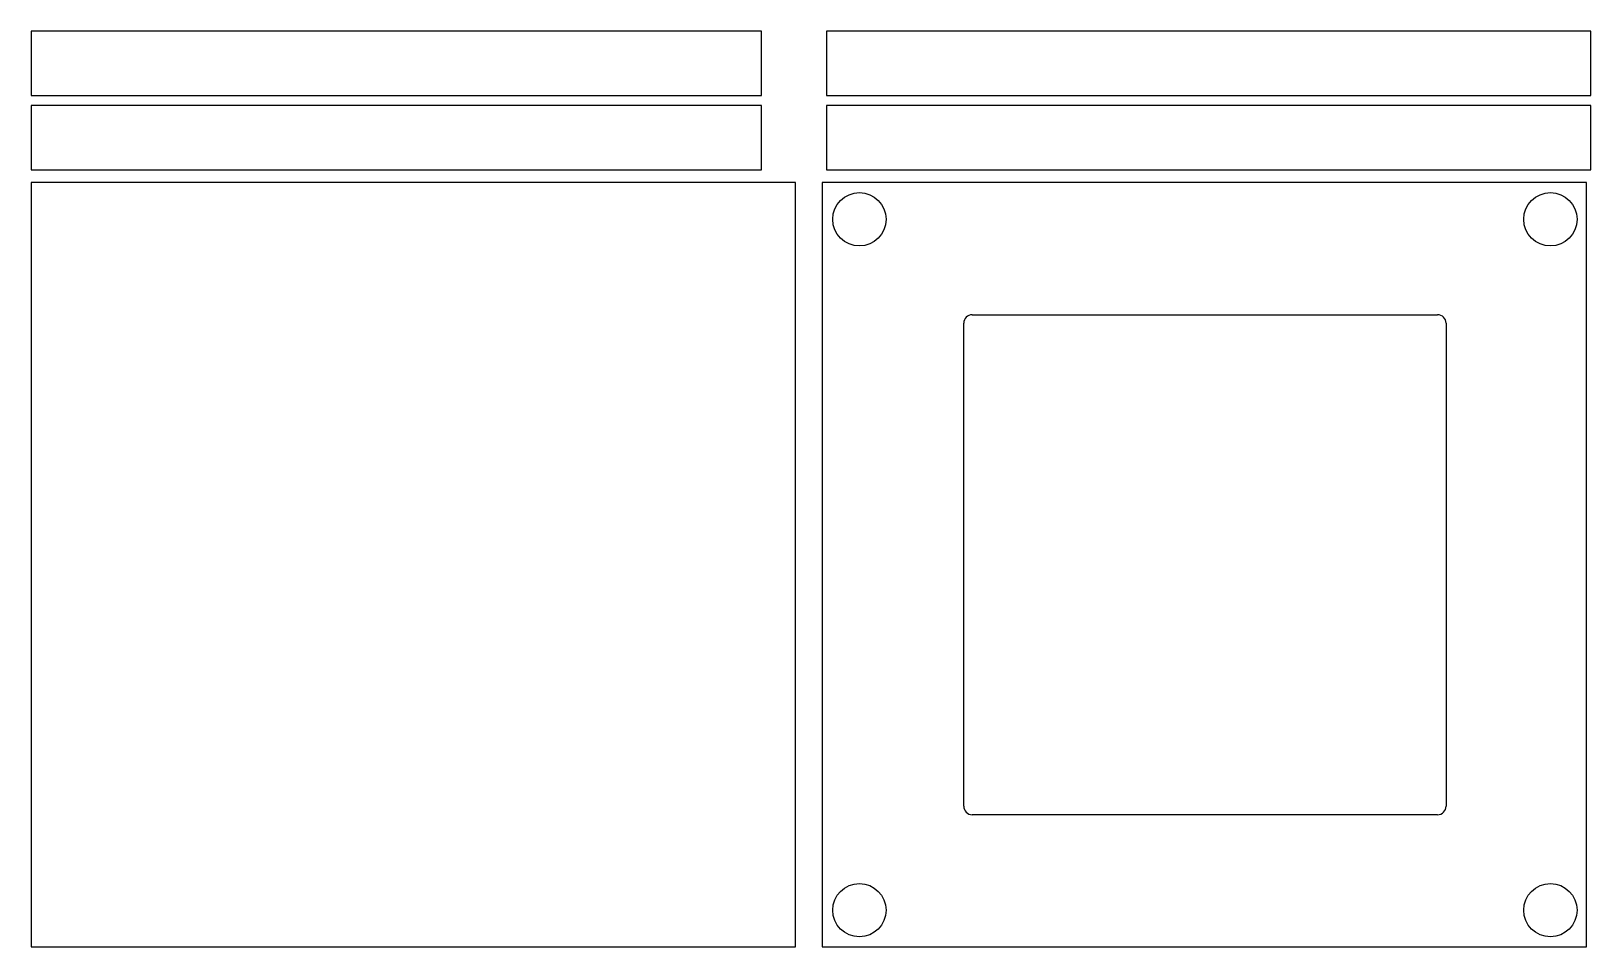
# Model space of a CAD drawing. Header units: millimetres. Extents: x 288 to 1179, y 10 to 642.
# Drawn here: x 288 to 873, y 298 to 642 of the extents above; entities that cross this region are included whole.
import ezdxf

# ---------------------------------------------------------------- set-up
doc = ezdxf.new("R2010")
doc.units = ezdxf.units.MM

msp = doc.modelspace()

# ---------------------------------------------------------------- linework, layer by layer
at = {"color": 7, "linetype": 'Continuous', "lineweight": 25}
for p, q in [((288.23, 641.71), (288.23, 617.62)), ((562.32, 641.71), (288.23, 641.71)), ((562.32, 617.62), (562.32, 641.71)), ((586.68, 641.71), (586.68, 617.62)), ((873.47, 641.71), (586.68, 641.71)), ((873.47, 617.62), (873.47, 641.71)), ((288.23, 617.62), (562.32, 617.62)), ((586.68, 617.62), (873.47, 617.62)), ((288.23, 613.77), (288.23, 589.68)), ((562.32, 613.77), (288.23, 613.77)), ((562.32, 589.68), (562.32, 613.77)), ((586.68, 613.77), (586.68, 589.68)), ((873.47, 613.77), (586.68, 613.77)), ((873.47, 589.68), (873.47, 613.77)), ((288.23, 589.68), (562.32, 589.68)), ((586.68, 589.68), (873.47, 589.68)), ((575.02, 584.86), (288.23, 584.86)), ((288.23, 584.86), (288.23, 298.07)), ((575.02, 298.07), (575.02, 584.86)), ((871.81, 584.86), (585.02, 584.86)), ((585.02, 584.86), (585.02, 298.07)), ((871.81, 298.07), (871.81, 584.86)), ((641.36, 535.29), (815.99, 535.29)), ((638.18, 350.82), (638.18, 532.11)), ((819.16, 532.11), (819.16, 350.82)), ((815.99, 347.64), (641.36, 347.64)), ((288.23, 298.07), (575.02, 298.07)), ((585.02, 298.07), (871.81, 298.07))]:
    msp.add_line(p, q, dxfattribs=at)
for centre in [(599.02, 571.11), (858.32, 571.11), (599.02, 311.81), (858.32, 311.81)]:
    msp.add_circle(centre, 10, dxfattribs=at)
for centre, start, end in [((641.36, 532.11), 90, 180), ((815.99, 532.11), 0, 90), ((641.36, 350.82), 180, 270), ((815.99, 350.82), 270, 0)]:
    msp.add_arc(centre, 3.18, start, end, dxfattribs=at)

doc.saveas('drawing.dxf')
